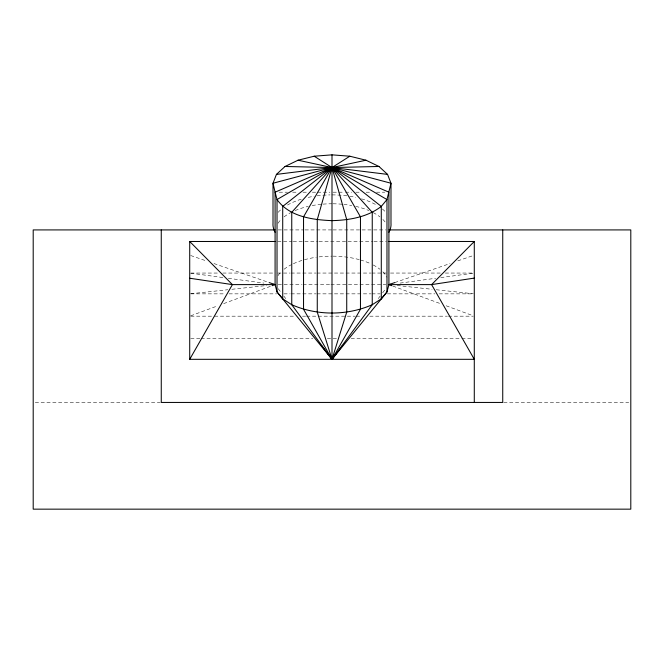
<?xml version="1.0" encoding="UTF-8"?>
<svg xmlns="http://www.w3.org/2000/svg" width="664" height="664" viewBox="0 0 664 664"><rect width="100%" height="100%" fill="white"/><g stroke="black" fill="none" stroke-linecap="round" stroke-linejoin="round"><path stroke-width="0.5" stroke-dasharray="3.32 2.49" d="M378.281 298.568L380.157 296.102M382.663 292.816L385.784 288.716M190.684 315.823L217.85 305.78M223.668 303.622L271.202 286.043M394.731 282.607L450.034 263.55M457.795 260.869L473.316 255.524M400.093 283.096L435.667 278.282M440.747 277.593L473.266 273.186M190.742 293.745L227.769 289.736M231.885 289.288L266.853 285.503M279.229 192.195L287.504 192.195M292.675 192.195L297.854 192.195M303.025 192.195L308.196 192.195M312.337 192.195L316.479 192.195M317.517 192.195L329.933 192.195M333.037 192.195L344.417 192.195M345.454 192.195L351.663 192.195M355.804 192.195L360.975 192.195M366.146 192.195L371.325 192.195M376.496 192.195L384.771 192.195M278.191 229.918L304.062 229.918M305.091 229.918L332 229.918M333.037 229.918L360.975 229.918M362.013 229.918L385.809 229.918M277.676 241.48L292.16 241.48M293.197 241.48L318.031 241.48M319.069 241.48L347.006 241.48M348.036 241.48L372.877 241.48M373.907 241.48L386.323 241.48M190.751 273.053L218.688 273.053M222.83 273.053L273.535 273.053M277.676 273.053L290.093 273.053M291.123 273.053L315.964 273.053M316.994 273.053L344.931 273.053M345.969 273.053L370.803 273.053M371.84 273.053L386.323 273.053M390.465 273.053L441.17 273.053M445.312 273.053L473.249 273.053M278.191 284.607L301.987 284.607M303.025 284.607L329.933 284.607M330.962 284.607L358.909 284.607M359.938 284.607L385.809 284.607M190.751 293.853L224.897 293.853M229.038 293.853L276.639 293.853M283.885 293.853L290.093 293.853M291.123 293.853L315.964 293.853M316.994 293.853L344.931 293.853M345.969 293.853L370.803 293.853M371.84 293.853L380.115 293.853M387.361 293.853L434.961 293.853M439.103 293.853L473.249 293.853M190.751 316.18L213.517 316.18M214.547 316.18L294.227 316.18M302.51 316.18L305.614 316.18M306.643 316.18L355.281 316.18M356.319 316.18L361.49 316.18M369.773 316.18L447.378 316.18M448.416 316.18L473.249 316.18M190.751 338.507L200.063 338.507M201.101 338.507L312.86 338.507M327.344 338.507L336.656 338.507M351.14 338.507L460.833 338.507M461.87 338.507L473.249 338.507M35.267 402.442L160.223 402.442M503.777 402.442L628.733 402.442M397.147 285.503L432.115 289.288M436.231 289.736L473.258 293.745M190.734 273.186L223.253 277.593M228.333 278.282L263.907 283.096M190.684 255.524L206.205 260.869M213.966 263.55L269.269 282.607M392.797 286.043L440.332 303.622M446.15 305.78L473.316 315.823M278.216 288.716L281.337 292.816M283.843 296.102L285.719 298.568M277.967 275.668A56.913 28.461 0 0 1 281.146 271.833M284.109 269.227A56.913 28.461 0 0 1 291.753 264.488M293.397 263.699A56.913 28.461 0 0 1 303.539 259.964M304.461 259.707A56.913 28.461 0 0 1 316.255 257.267M319.185 256.885A56.913 28.461 0 0 1 332 256.155M332.988 256.155A56.913 28.461 0 0 1 359.539 259.707M360.461 259.964A56.913 28.461 0 0 1 370.603 263.699M373.185 264.969A56.913 28.461 0 0 1 379.891 269.227M382.854 271.833A56.913 28.461 0 0 1 386.971 277.245M277.967 223.295A56.913 28.461 0 0 1 281.146 219.46M284.109 216.862A56.913 28.461 0 0 1 290.815 212.596M295.115 210.571A56.913 28.461 0 0 1 308.262 206.38M312.213 205.558A56.913 28.461 0 0 1 322.106 204.213M323.086 204.13A56.913 28.461 0 0 1 332 203.782M332.988 203.79A56.913 28.461 0 0 1 342.873 204.304M343.852 204.404A56.913 28.461 0 0 1 351.787 205.558M355.738 206.38A56.913 28.461 0 0 1 368.885 210.571M373.185 212.596A56.913 28.461 0 0 1 379.891 216.862M382.854 219.46A56.913 28.461 0 0 1 386.033 223.295M278.116 212.347A59.03 29.515 0 0 1 281.652 208.994M287.479 205.027A59.03 29.515 0 0 1 302.493 198.843M308.229 197.391A59.03 29.515 0 0 1 314.188 196.262M317.06 195.847A59.03 29.515 0 0 1 330.008 194.909M332 194.892A59.03 29.515 0 0 1 346.94 195.847M349.812 196.262A59.03 29.515 0 0 1 355.771 197.391M361.507 198.843A59.03 29.515 0 0 1 376.521 205.027M382.348 208.994A59.03 29.515 0 0 1 385.884 212.347"/><path stroke-width="1" d="M388.913 232.242A59.03 29.515 0 0 0 390.988 223.287L390.988 183.239L387.56 174.391L378.953 166.473L365.972 160.215L332 167.544L273.012 183.239L275.087 192.195L275.087 284.607L277.029 291.977L332 359.315L346.732 312.097L346.732 219.676L332 167.544L314.188 156.214L298.028 160.215L285.047 166.473L276.44 174.391L273.012 183.239L273.012 223.287A59.03 29.515 0 0 0 275.087 232.242M321.368 345.355L332 359.315L360.461 309.258L360.461 216.837L332 167.544L298.028 160.215M365.972 160.215L349.812 156.214L332 167.544L275.087 192.195L277.029 199.557L277.029 291.977L282.715 298.841L291.753 304.734L332 359.315L386.971 291.977L388.913 284.607L431.6 284.607L474.287 359.315L189.713 359.315L232.4 284.607L275.087 284.607L272.174 285.686M378.953 166.473L332 167.544L303.539 216.837L303.539 309.258L332 359.315L372.247 304.734L381.285 298.841L386.971 291.977L386.971 199.557L390.988 183.239L332 167.544L285.047 166.473M387.56 174.391L332 167.544L317.267 219.676L317.267 312.097L332 359.315L342.632 345.355M388.398 241.48L474.287 241.48L431.6 284.607L474.287 278.1M394.731 282.607L388.913 284.607L388.913 192.195L332 167.544L276.44 174.391M390.947 284.333L388.913 284.607L391.826 285.686M314.188 156.214L332 154.845L349.812 156.214M275.087 229.918L33.2 229.918L33.2 509.155L630.8 509.155L630.8 229.918L388.913 229.918M189.713 359.315L189.713 241.48L275.601 241.48M273.053 284.333L275.087 284.607L269.269 282.607M189.713 278.233L232.4 284.607L189.713 241.48M502.739 229.918L502.739 402.442L161.261 402.442L161.261 229.918M474.287 241.48L474.287 402.442M381.285 298.841L381.285 206.421L386.971 199.557L332 167.544L277.029 199.557C289.213 216.754 312.437 219.834 332 220.647C349.214 220.191 367.325 217.211 381.285 206.421L332 167.544L282.715 206.421L282.715 298.841M332 154.845L332 359.315M332 167.544L291.753 212.314L291.753 304.734C316.985 315.798 347.015 315.798 372.247 304.734L372.247 212.314L332 167.544"/></g></svg>
